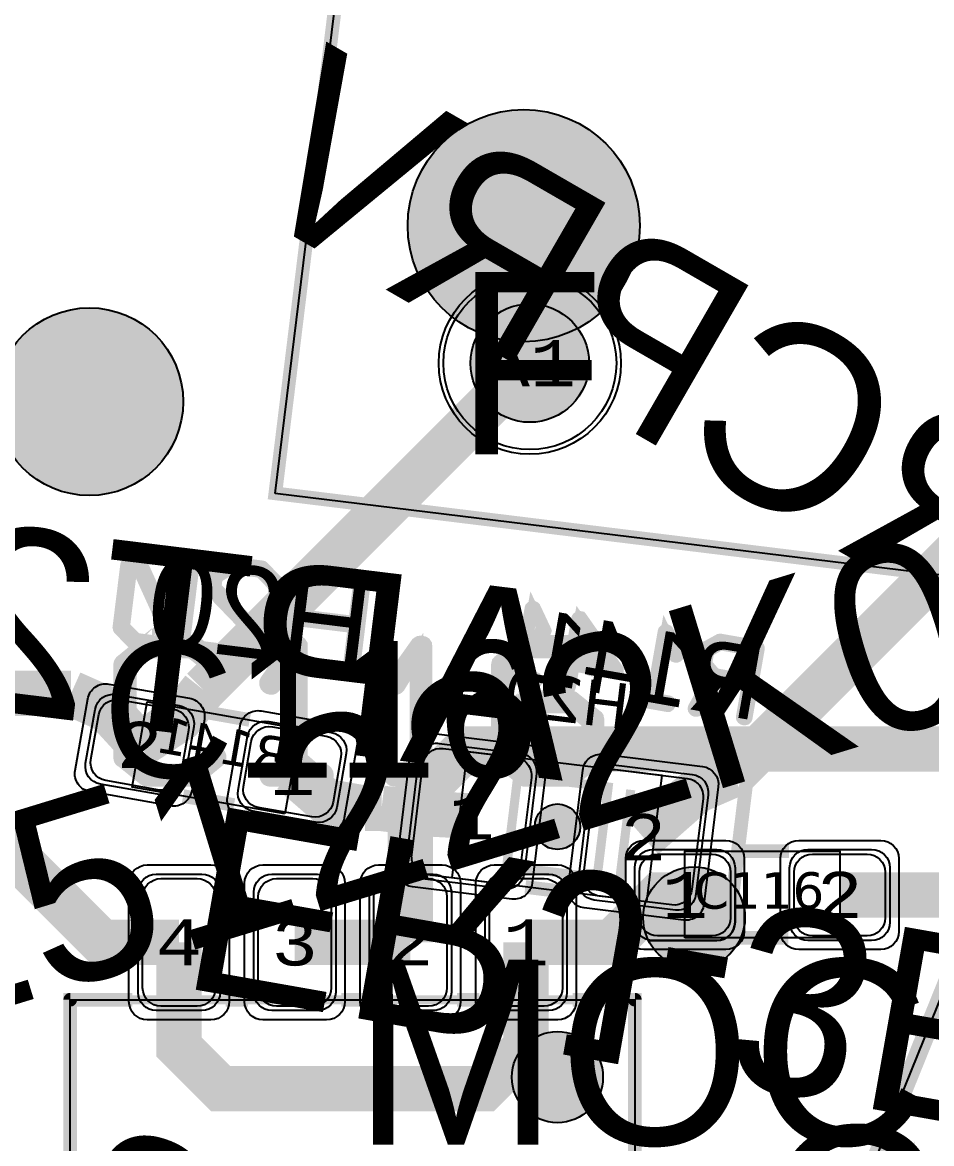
# Model space of a CAD drawing. Extents: x -98 to 119, y -207 to 98.
# Drawn here: x -1.88 to 8.11, y 54.27 to 66.58 of the extents above; entities that cross this region are included whole.
import ezdxf
from ezdxf.enums import TextEntityAlignment as Align

# ---------------------------------------------------------------- set-up
doc = ezdxf.new("R2010")
doc.units = 0
doc.header["$MEASUREMENT"] = 0
for name, color, linetype in [('ASSEMBLY_OUTLINES_BTM', 191, 'CONTINUOUS'), ('ASSEMBLY_OUTLINES_TOP', 102, 'CONTINUOUS'), ('ASSEMBLY_PART_NUMBERS_BTM', 191, 'CONTINUOUS'), ('ASSEMBLY_PART_NUMBERS_TOP', 102, 'CONTINUOUS'), ('ASSEMBLY_REF_DES_BTM', 191, 'CONTINUOUS'), ('ASSEMBLY_REF_DES_TOP', 102, 'CONTINUOUS'), ('BOARD_OUTLINE', 10, 'CONTINUOUS'), ('DRILL_DRAWING', 21, 'CONTINUOUS'), ('GENERATED_SILKSCREEN_BTM', 255, 'CONTINUOUS'), ('GENERATED_SILKSCREEN_TOP', 140, 'CONTINUOUS'), ('MANUFACTURING_OUTLINES', 10, 'CONTINUOUS'), ('PART_HOLES_LAYER_BOTTOM', 30, 'CONTINUOUS'), ('PART_HOLES_LAYER_TOP', 30, 'CONTINUOUS'), ('PART_PADS_LAYER_BOTTOM', 230, 'CONTINUOUS'), ('PART_PADS_LAYER_TOP', 150, 'CONTINUOUS'), ('PART_PADS_SMD_BTM', 230, 'CONTINUOUS'), ('PART_PADS_SMD_TOP', 150, 'CONTINUOUS'), ('PIN_NUMBERS_BTM', 8, 'CONTINUOUS'), ('PIN_NUMBERS_TOP', 8, 'CONTINUOUS'), ('PLACEMENT_OUTLINES_BTM', 222, 'CONTINUOUS'), ('PLACEMENT_OUTLINES_TOP', 130, 'CONTINUOUS'), ('PLANE_DATA_LAYER_BOTTOM', 230, 'CONTINUOUS'), ('PLANE_SHAPES_LAYER_BOTTOM', 230, 'CONTINUOUS'), ('PLANE_SHAPES_LAYER_TOP', 150, 'CONTINUOUS'), ('ROUTE_BORDER', 151, 'CONTINUOUS'), ('SILKSCREEN_OUTLINES_BTM', 211, 'CONTINUOUS'), ('SILKSCREEN_OUTLINES_TOP', 150, 'CONTINUOUS'), ('SILKSCREEN_REF_DES_BTM', 211, 'CONTINUOUS'), ('SILKSCREEN_REF_DES_TOP', 150, 'CONTINUOUS'), ('SOLDERMASK_PADS_BTM', 12, 'CONTINUOUS'), ('SOLDERMASK_PADS_TOP', 180, 'CONTINUOUS'), ('SOLDERPASTE_PADS_BTM', 12, 'CONTINUOUS'), ('SOLDERPASTE_PADS_TOP', 180, 'CONTINUOUS'), ('TRACES_LAYER_BOTTOM', 230, 'CONTINUOUS'), ('TRACES_LAYER_TOP', 150, 'CONTINUOUS')]:
    doc.layers.add(name, color=color, linetype=linetype)
doc.styles.add('COURIER_NEW', font='COUR.TTF')
doc.styles.add('VERDANA', font='verdana.TTF')
doc.styles.add('VERIBEST_GERBER_0', font='txt')

msp = doc.modelspace()

# ---------------------------------------------------------------- hatches: boundary and pattern name
at = {"layer": 'ASSEMBLY_OUTLINES_BTM'}
h = msp.add_hatch(color=256, dxfattribs=at)
edge = h.paths.add_edge_path()
edge.add_arc((3.630621, 64.349495), 1.274755, 0, 360)
h = msp.add_hatch(color=256, dxfattribs=at)
edge = h.paths.add_edge_path()
edge.add_arc((4.000001, 57.749998), 0.25, 0, 360)
at = {"layer": 'ASSEMBLY_OUTLINES_TOP'}
h = msp.add_hatch(color=256, dxfattribs=at)
edge = h.paths.add_edge_path()
edge.add_arc((4, 55), 0.5, 0, 360)
at = {"layer": 'GENERATED_SILKSCREEN_BTM'}
h = msp.add_hatch(color=256, dxfattribs=at)
edge = h.paths.add_edge_path()
edge.add_arc((-1.14051, 62.416542), 1.030776, 0, 360)
at = {"layer": 'GENERATED_SILKSCREEN_TOP'}
msp.add_hatch(color=256, dxfattribs=at).paths.add_polyline_path([(4.99641, 56.507314, 0.0679204), (5.05, 56.5), (5.75, 56.5, 0.414213562), (5.95, 56.7), (5.95, 57.081662, -1.097649792)], flags=0)
at = {"layer": 'PART_HOLES_LAYER_BOTTOM'}
h = msp.add_hatch(color=256, dxfattribs=at)
edge = h.paths.add_edge_path()
edge.add_arc((3.697172, 62.840134), 0.65, 0, 360)
at = {"layer": 'PART_HOLES_LAYER_TOP'}
h = msp.add_hatch(color=256, dxfattribs=at)
edge = h.paths.add_edge_path()
edge.add_arc((3.697172, 62.840134), 0.65, 0, 360)
at = {"layer": 'PLANE_DATA_LAYER_BOTTOM'}
h = msp.add_hatch(color=256, dxfattribs=at)
h.paths.add_polyline_path([(-96.5, 0, -1), (96.5, 0, -1)], flags=0)
h.paths.add_polyline_path([(92.251979, -7.43598, 0.726988162), (92.479659, -3.637852, -0.308609791), (92.431259, -3.566904, -0.009635255), (92.431316, -3.563968, 0.009635011), (92.5, -0.000006), (92.5, 0.000001, 0.053325255), (90.407665, 19.562826, -0.053326925), (90.405941, 19.578942), (90.405941, 19.578943, -0.238217909), (90.436919, 19.640273, 0.661755037), (89.584154, 23.221888, -0.295297583), (89.523137, 23.277841, 0.022401018), (87.08146, 31.194059, -0.086206302), (87.076996, 31.219756), (87.076996, 31.219757, -0.210183909), (87.101696, 31.275919, 0.679382507), (85.774921, 34.749845, -0.301864993), (85.705267, 34.797373, 0.047915829), (77.514669, 50.475005, -0.145307444), (77.502324, 50.516585, -0.123988701), (77.511414, 50.552678, 0.606608991), (75.516892, 53.486368, -0.274238992), (75.44586, 53.517962, 0.021523084), (70.565432, 59.806101, -0.177595235), (70.547363, 59.855368), (70.547363, 59.855369, -0.111833303), (70.5548, 59.888203, 0.661755452), (68.116894, 62.64715, -0.295297373), (68.036725, 62.667806, 0.05833458), (51.722715, 76.687749, -0.249337829), (51.689123, 76.750923), (51.689123, 76.750924, -0.060759886), (51.691357, 76.76924, 0.714966399), (48.509213, 78.818582, -0.314871124), (48.42205, 78.81342, 0.022806677), (41.042088, 82.896302, -0.285136953), (40.999698, 82.964591), (40.999698, 82.964596, -0.004247023), (40.999709, 82.965891, 0.647046608), (37.697353, 84.5176, -0.289754858), (37.616734, 84.505806, 0.052943541), (19.031563, 90.52099, -0.30833592), (18.972104, 90.582877, 0.696982245), (15.284156, 91.27756, -0.308339612), (15.206255, 91.241547, 0.022370691), (6.993138, 92.235275, -0.315204372), (6.925536, 92.290658, 0.715888063), (3.14462, 92.496703, -0.315205261), (3.0714, 92.448994, 0.063468058), (-20.215283, 90.264015, -0.320142253), (-20.296827, 90.298428, 0.72963938), (-23.995319, 89.386755, -0.320144031), (-24.051528, 89.318386, 0.018663537), (-30.645576, 87.275991, -0.309865735), (-30.72878, 87.298418, 0.701170836), (-34.249879, 85.978007, -0.002752694), (-34.249874, 85.977168, -0.30685575), (-34.29782, 85.9064, 0.04916641), (-50.410548, 77.556603, -0.32354836), (-50.499711, 77.561018, 0.739212756), (-53.660594, 75.408706, -0.075169868), (-53.657188, 75.386179), (-53.657188, 75.386178, -0.242479425), (-53.68916, 75.324127, 0.019967737), (-59.527063, 70.80098, -0.298487087), (-59.610009, 70.791065, 0.556724412), (-62.5, 69), (-62.5, 68.999999, 0.082708518), (-62.392031, 68.351756, -0.298487573), (-62.412702, 68.270818, 0.067186589), (-78.279974, 49.27977, -0.277817809), (-78.350169, 49.24438, 0.436350868), (-80.5, 47.25), (-80.5, 47.249999, 0.141466326), (-80.192238, 46.184011, -0.141465884), (-80.180512, 46.143397), (-80.180512, 46.143396, -0.131190735), (-80.190652, 46.105416, 0.019294819), (-83.506407, 39.786053, -0.312206796), (-83.581614, 39.742899, 0.439123468), (-85.75, 37.75, 0.204829615), (-85.131688, 36.303992, -0.204830708), (-85.10813, 36.248899), (-85.10813, 36.248898, -0.100919006), (-85.114214, 36.219062, 0.048097759), (-90.466303, 19.289839, -0.314870423), (-90.530154, 19.230281, 0.714965653), (-91.24073, 15.512631, -0.269378312), (-91.202277, 15.446437), (-91.202277, 15.446436, -0.041929831), (-91.203345, 15.433723, 0.018841331), (-92.106444, 8.523669, -0.32827121), (-92.166453, 8.456161, 0.354028014), (-93.75, 6.5), (-93.75, 6.499999, 0.314708299), (-92.438077, 4.622088, -0.31470689), (-92.388093, 4.55054), (-92.388093, 4.550537, -0.012285748), (-92.388185, 4.546794, 0.012294179), (-92.5, 0.00001), (-92.5, -0.000004, 0.052933393), (-90.438132, -19.421494, -0.329408644), (-90.475468, -19.504015, 0.27173254), (-91.5, -21.25, 0.401597711), (-89.586502, -23.248128, -0.329404507), (-89.516056, -23.305059, 0.021307354), (-87.207653, -30.839509, -0.322177334), (-87.232533, -30.924924, 0.230665932), (-88, -32.499999), (-88, -32.5, 0.431495031), (-85.882787, -34.496562, -0.3221788), (-85.807634, -34.544174, 0.048016175), (-77.643233, -50.277018, -0.303878783), (-77.644537, -50.3618, 0.152518996), (-78, -51.499999), (-78, -51.5, 0.481982915), (-75.552374, -53.449264, -0.303883418), (-75.473145, -53.479475, 0.021991255), (-70.483925, -59.90214, -0.318621499), (-70.47622, -59.989968, 0.725399056), (-67.952631, -62.834176, -0.318624212), (-67.866344, -62.852281, 0.062392529), (-50.265124, -77.650932, -0.254356234), (-50.230332, -77.714899), (-50.230332, -77.7149, -0.034453173), (-50.231054, -77.725364, 0.034451935), (-50.25, -78), (-50.25, -78.000001, 0.603308224), (-47.119729, -79.649997, -0.291362646), (-47.037917, -79.64725, 0.02294124), (-39.54278, -83.621879, -0.290012797), (-39.499155, -83.690765), (-39.499155, -83.690766, -0.007130353), (-39.499186, -83.692939, 0.007132964), (-39.5, -83.749994), (-39.5, -83.75, 0.658082965), (-36.126004, -85.203319, -0.297762979), (-36.043963, -85.188513, 0.049016344), (-18.771876, -90.575199, -0.301861306), (-18.712566, -90.635139, 0.679381768), (-15.056336, -91.31372, -0.301864385), (-14.979467, -91.279054, 0.021749122), (-6.993138, -92.235275, -0.315204372), (-6.925536, -92.290658, 0.715888063), (-3.14462, -92.496703, -0.315205261), (-3.0714, -92.448994, 0.06250827), (19.869968, -90.340657, -0.345566403), (19.954737, -90.381493, 0.794356815), (23.75, -89.500001), (23.75, -89.499973, 0.005086864), (23.749586, -89.459281, -0.345588489), (23.806159, -89.384097, 0.021469451), (31.383958, -87.013201, -0.314446926), (31.468175, -87.035889, 0.700130836), (35, -85.75), (35, -85.749988, 0.009099261), (34.998675, -85.677212, -0.009057228), (34.998625, -85.674452), (34.998625, -85.674439, -0.304472205), (35.045955, -85.60392, 0.047985464), (50.721249, -77.353765, -0.31444166), (50.808431, -77.356288, 0.616218308), (54, -75.75), (54, -75.749999, 0.067758174), (53.927211, -75.215343, -0.067753523), (53.924438, -75.194974), (53.924438, -75.194973, -0.241537288), (53.95619, -75.13308, 0.022365821), (60.452055, -70.01285, -0.313111549), (60.538488, -70.003709, 0.710095351), (63.344013, -67.475653, -0.099717589), (63.33807, -67.446151), (63.33807, -67.44615, -0.206928064), (63.362073, -67.390635, 0.058205552), (77.187807, -50.973449, -0.317486674), (77.269693, -50.94147, 0.722224143), (79.294241, -47.729048, -0.173873661), (79.276877, -47.680625, -0.136094565), (79.287761, -47.641379, 0.020523482), (82.926938, -40.980152, -0.353003204), (83.013777, -40.939997, 0.48811211), (85.5, -39), (85.5, -38.999999, 0.240073604), (84.675602, -37.381988, -0.240072951), (84.644192, -37.320342), (84.644192, -37.320341, -0.104105615), (84.650658, -37.289623, 0.050546739), (90.411157, -19.546683, -0.32146983), (90.476988, -19.487077, 0.38127918), (92.25, -17.5, 0.275143701), (91.203224, -15.741772, -0.275142487), (91.163342, -15.674784), (91.163342, -15.674783, -0.042554947), (91.164442, -15.661882, 0.022235783), (92.195155, -7.50356, -0.319196338)], flags=0)
at = {"layer": 'PLANE_SHAPES_LAYER_BOTTOM'}
h = msp.add_hatch(color=256, dxfattribs=at)
h.paths.add_polyline_path([(-96.5, 0, -1), (96.5, 0, -1)], flags=0)
h.paths.add_polyline_path([(-92.5, 0, -1), (92.5, 0, -1)], flags=0)
at = {"layer": 'PLANE_SHAPES_LAYER_TOP'}
h = msp.add_hatch(color=256, dxfattribs=at)
h.paths.add_polyline_path([(-96.31345, 0, -1), (96.81345, 0, -1)], flags=0)
h.paths.add_polyline_path([(-92.25, 0, -1), (92.75, 0, -1)], flags=0)
at = {"layer": 'SILKSCREEN_OUTLINES_BTM'}
h = msp.add_hatch(color=256, dxfattribs=at)
edge = h.paths.add_edge_path()
edge.add_arc((-1.14051, 62.416542), 1.030776, 0, 360)
at = {"layer": 'SILKSCREEN_OUTLINES_TOP'}
h = msp.add_hatch(color=256, dxfattribs=at)
edge = h.paths.add_edge_path()
edge.add_arc((5.5, 56.75), 0.559017, 0, 360)

# ---------------------------------------------------------------- linework, layer by layer
at = {"layer": 'ASSEMBLY_OUTLINES_BTM'}
for points, const_width in [([(0.902062, 61.410113), (4.436273, 90.193952), (17.04161, 88.646211), (13.507399, 59.862372)], 0.1), ([(18.747433, 44.047094), (5.581422, 49.366508), (9.252567, 58.45291), (22.418578, 53.133496)], 0.2), ([(3.564663, 58.307206), (4.557209, 58.185336), (4.435339, 57.19279), (3.442793, 57.31466)], 0.1)]:
    msp.add_lwpolyline(points, close=True, dxfattribs=dict(at, const_width=const_width))
for points in [[(1.00547, 57.889541), (-0.668703, 58.184743), (-0.503737, 59.120311), (1.170436, 58.825109)], [(3.01336, 58.576399), (5.147334, 58.31438), (4.976717, 56.924815), (2.842743, 57.186835)]]:
    msp.add_lwpolyline(points, close=True, dxfattribs=at)
at = {"layer": 'ASSEMBLY_OUTLINES_BTM', "const_width": 0.1}
msp.add_lwpolyline([(4.683476, 57.162323), (4.805345, 58.154869)], dxfattribs=at)
at = {"layer": 'ASSEMBLY_OUTLINES_BTM'}
for centre, radius in [((3.630621, 64.349495), 1.274755), ((4.000001, 57.749998), 0.25)]:
    msp.add_circle(centre, radius, dxfattribs=at)
at = {"layer": 'ASSEMBLY_OUTLINES_TOP'}
msp.add_lwpolyline([(5.4, 56.53), (5.4, 57.48), (7.1, 57.48), (7.1, 56.53)], close=True, dxfattribs=at)
at = {"layer": 'ASSEMBLY_OUTLINES_TOP', "const_width": 0.1}
msp.add_lwpolyline([(-1.35, 51.65), (-1.35, 55.85), (4.85, 55.85), (4.85, 51.65)], close=True, dxfattribs=at)
at = {"layer": 'ASSEMBLY_OUTLINES_TOP'}
msp.add_circle((4, 55), 0.5, dxfattribs=at)
at = {"layer": 'BOARD_OUTLINE', "const_width": 0.1}
msp.add_lwpolyline([(-97.5, 0, -1), (97.5, 0, -1)], format="xyb", close=True, dxfattribs=at)
at = {"layer": 'GENERATED_SILKSCREEN_BTM', "const_width": 0.15}
for points in [[(0.902062, 61.410113), (4.436273, 90.193952), (17.04161, 88.646211), (13.507399, 59.862372)], [(18.747433, 44.047094), (5.581422, 49.366508), (9.252567, 58.45291), (22.418578, 53.133496)]]:
    msp.add_lwpolyline(points, close=True, dxfattribs=at)
for points in [[(-0.023092, 60.551279), (-0.174092, 60.708279), (-0.177092, 60.710279), (-0.180092, 60.711279), (-0.181092, 60.712279), (-0.185092, 60.713279), (-0.520092, 60.754279), (-0.524092, 60.754279), (-0.525092, 60.754279), (-0.526092, 60.753279), (-0.529092, 60.753279), (-0.533092, 60.752279), (-0.717092, 60.636279), (-0.721092, 60.632279), (-0.722092, 60.628279), (-0.725092, 60.625279), (-0.726092, 60.622279), (-0.810092, 59.940279), (-0.809092, 59.937279), (-0.808092, 59.930279), (-0.807092, 59.928279), (-0.805092, 59.924279), (-0.654092, 59.767279), (-0.651092, 59.765279), (-0.648092, 59.764279), (-0.647092, 59.763279), (-0.645092, 59.762279), (-0.642092, 59.761279), (-0.307092, 59.720279), (-0.302092, 59.721279), (-0.298092, 59.721279), (-0.295092, 59.723279), (-0.111092, 59.839279), (-0.108092, 59.840279), (-0.107092, 59.841279), (-0.104092, 59.844279), (-0.101092, 59.850279), (-0.100092, 59.853279), (-0.016092, 60.534279), (-0.016092, 60.538279), (-0.018092, 60.542279), (-0.019092, 60.546279), (-0.023092, 60.551279)], [(-0.240092, 59.804279), (-0.309092, 59.762279), (-0.629092, 59.802279), (-0.769092, 59.945279), (-0.687092, 60.607279), (-0.623092, 60.646279), (-0.240092, 59.804279)], [(-0.058092, 60.529279), (-0.140092, 59.868279), (-0.204092, 59.826279), (-0.589092, 60.668279), (-0.517092, 60.713279), (-0.196092, 60.673279), (-0.058092, 60.529279)], [(0.403908, 60.637279), (0.219908, 60.521279), (0.215908, 60.517279), (0.214908, 60.513279), (0.211908, 60.510279), (0.210908, 60.507279), (0.193908, 60.370279), (0.193908, 60.367279), (0.195908, 60.360279), (0.195908, 60.355279), (0.198908, 60.352279), (0.794908, 59.735279), (0.781908, 59.628279), (0.132908, 59.708279), (0.124908, 59.707279), (0.119908, 59.703279), (0.115908, 59.697279), (0.112908, 59.689279), (0.113908, 59.682279), (0.115908, 59.675279), (0.120908, 59.669279), (0.127908, 59.667279), (0.797908, 59.585279), (0.805908, 59.586279), (0.811908, 59.590279), (0.817908, 59.595279), (0.819908, 59.602279), (0.836908, 59.738279), (0.836908, 59.742279), (0.834908, 59.749279), (0.833908, 59.752279), (0.831908, 59.754279), (0.829908, 59.756279), (0.234908, 60.375279), (0.249908, 60.492279), (0.419908, 60.598279), (0.740908, 60.558279), (0.886908, 60.406279), (0.892908, 60.403279), (0.899908, 60.403279), (0.906908, 60.406279), (0.911908, 60.411279), (0.915908, 60.417279), (0.918908, 60.424279), (0.918908, 60.427279), (0.917908, 60.430279), (0.916908, 60.433279), (0.913908, 60.436279), (0.762908, 60.593279), (0.759908, 60.595279), (0.756908, 60.596279), (0.755908, 60.597279), (0.751908, 60.598279), (0.416908, 60.639279), (0.412908, 60.639279), (0.411908, 60.639279), (0.410908, 60.638279), (0.407908, 60.638279), (0.403908, 60.637279)], [(1.757908, 59.487279), (1.755908, 59.479279), (1.749908, 59.475279), (1.742908, 59.472279), (1.735908, 59.472279), (1.727908, 59.474279), (1.721908, 59.478279), (1.717908, 59.484279), (1.716908, 59.492279), (1.772908, 59.949279), (1.143908, 60.026279), (1.087908, 59.569279), (1.085908, 59.562279), (1.079908, 59.557279), (1.072908, 59.555279), (1.065908, 59.554279), (1.059908, 59.556279), (1.052908, 59.560279), (1.048908, 59.566279), (1.048908, 59.574279), (1.165908, 60.527279), (1.167908, 60.535279), (1.173908, 60.539279), (1.180908, 60.542279), (1.187908, 60.542279), (1.193908, 60.540279), (1.200908, 60.536279), (1.204908, 60.530279), (1.204908, 60.523279), (1.148908, 60.066279), (1.777908, 59.988279), (1.833908, 60.445279), (1.836908, 60.453279), (1.841908, 60.457279), (1.848908, 60.460279), (1.856908, 60.460279), (1.863908, 60.458279), (1.869908, 60.454279), (1.873908, 60.448279), (1.874908, 60.440279), (1.757908, 59.487279)], [(3.752826, 59.374992), (3.758426, 59.372592), (3.761626, 59.367792), (3.762426, 59.362192), (3.762426, 59.355792), (3.760826, 59.350192), (3.757626, 59.345392), (3.752826, 59.342192), (3.747226, 59.342192), (3.440026, 59.396592), (3.433626, 59.398992), (3.430426, 59.402992), (3.428826, 59.408592), (3.428826, 59.414992), (3.431226, 59.420592), (3.434426, 59.426192), (3.439226, 59.428592), (3.445626, 59.429392), (3.584026, 59.404592), (3.714426, 60.144592), (3.716026, 60.149392), (3.719226, 60.152592), (3.723226, 60.154192), (3.728826, 60.154192), (3.733626, 60.154992), (3.736826, 60.153392), (3.740026, 60.151792), (3.743226, 60.148592), (3.857626, 59.905392), (3.860026, 59.898992), (3.858426, 59.894192), (3.855226, 59.889392), (3.851226, 59.886192), (3.845626, 59.883792), (3.839226, 59.883792), (3.834426, 59.885392), (3.830426, 59.890192), (3.736026, 60.089392), (3.614426, 59.398992), (3.752826, 59.374992)], [(4.128826, 59.291792), (4.126426, 59.286192), (4.122426, 59.282192), (4.116826, 59.280592), (4.111226, 59.280592), (4.105626, 59.282192), (4.100826, 59.286192), (4.097626, 59.290992), (4.097626, 59.297392), (4.139226, 59.535792), (4.102426, 59.542192), (4.096826, 59.544592), (4.093626, 59.549392), (4.092026, 59.554992), (4.092026, 59.560592), (4.093626, 59.566192), (4.097626, 59.571792), (4.102426, 59.574192), (4.108026, 59.574992), (4.145626, 59.568592), (4.227226, 60.030992), (4.228026, 60.034192), (4.230426, 60.037392), (4.234426, 60.039792), (4.239226, 60.041392), (4.248826, 60.042192), (4.252826, 60.041392), (4.256026, 60.037392), (4.649626, 59.474992), (4.652826, 59.469392), (4.652826, 59.464592), (4.651226, 59.459792), (4.648026, 59.454992), (4.644826, 59.451792), (4.641626, 59.449392), (4.638426, 59.448592), (4.633626, 59.448592), (4.171226, 59.530192), (4.128826, 59.291792)], [(4.600026, 59.487792), (4.251226, 59.984592), (4.176826, 59.562992), (4.600026, 59.487792)], [(5.213626, 59.117392), (5.219226, 59.114992), (5.222426, 59.110192), (5.223226, 59.104592), (5.223226, 59.098192), (5.221626, 59.092592), (5.218426, 59.087792), (5.213626, 59.084592), (5.208026, 59.084592), (4.900826, 59.138992), (4.894426, 59.141392), (4.891226, 59.145392), (4.889626, 59.150992), (4.889626, 59.157392), (4.892026, 59.162992), (4.895226, 59.168592), (4.900026, 59.170992), (4.906426, 59.171792), (5.044826, 59.146992), (5.175226, 59.886992), (5.176826, 59.891792), (5.180026, 59.894992), (5.184026, 59.896592), (5.189626, 59.896592), (5.194426, 59.897392), (5.197626, 59.895792), (5.200826, 59.894192), (5.204026, 59.890992), (5.318426, 59.647792), (5.320826, 59.641392), (5.319226, 59.636592), (5.316026, 59.631792), (5.312026, 59.628592), (5.306426, 59.626192), (5.300026, 59.626192), (5.295226, 59.627792), (5.291226, 59.632592), (5.196826, 59.831792), (5.075226, 59.141392), (5.213626, 59.117392)], [(5.593626, 59.520592), (5.591226, 59.522992), (5.591226, 59.526992), (5.589626, 59.530992), (5.589626, 59.534992), (5.618426, 59.696592), (5.620026, 59.700592), (5.621626, 59.702992), (5.622426, 59.705392), (5.624026, 59.706192), (5.624826, 59.706992), (5.626426, 59.708592), (5.779226, 59.792592), (5.784026, 59.793392), (5.786426, 59.794192), (5.790426, 59.794192), (6.187226, 59.724592), (6.193626, 59.721392), (6.197626, 59.716592), (6.200026, 59.714192), (6.200826, 59.711792), (6.201626, 59.705392), (6.068026, 58.949392), (6.065626, 58.943792), (6.061626, 58.939792), (6.056026, 58.938192), (6.050426, 58.938192), (6.044026, 58.940592), (6.039226, 58.943792), (6.036026, 58.948592), (6.035226, 58.954992), (6.099226, 59.317392), (5.728826, 59.382992), (5.535226, 59.038192), (5.531226, 59.033392), (5.524826, 59.031792), (5.519226, 59.031792), (5.513626, 59.034192), (5.509626, 59.037392), (5.506426, 59.042192), (5.505626, 59.047792), (5.507226, 59.054192), (5.701626, 59.398192), (5.593626, 59.520592)], [(6.165626, 59.694992), (5.788826, 59.761392), (5.648826, 59.683792), (5.623226, 59.537392), (5.728026, 59.415792), (6.104826, 59.349392), (6.165626, 59.694992)], [(5.893691, 56.76185), (6.076495, 58.250669)]]:
    msp.add_lwpolyline(points, dxfattribs=at)
for points in [[(0.621011, 58.921993, 0.000012921), (0.621, 58.921984), (0.045695, 59.023426, 0.000012629), (0.045688, 59.023438), (0.621011, 58.921993)], [(4.352816, 58.41194, 0.000011642), (4.352808, 58.41193), (3.81781, 58.47762, 0.000011391), (3.817804, 58.477631), (4.352816, 58.41194)], [(0.447916, 57.987848), (-0.11115, 58.086426, 0.000012231), (-0.11114, 58.086435), (0.447909, 57.987859, 0.000011853), (0.447916, 57.987848)], [(4.182198, 57.022365), (3.647186, 57.088056, 0.000011642), (3.647194, 57.088066), (4.182193, 57.022376, 0.000010985), (4.182198, 57.022365)]]:
    msp.add_lwpolyline(points, format="xyb", dxfattribs=at)
at = {"layer": 'GENERATED_SILKSCREEN_BTM'}
msp.add_circle((-1.14051, 62.416542), 1.030776, dxfattribs=at)
at = {"layer": 'GENERATED_SILKSCREEN_TOP', "const_width": 0.15}
for points in [[(-0.5335, 58.275), (-0.778, 58.473), (-0.787, 58.4775), (-0.793, 58.482), (-0.796, 58.4865), (-0.7975, 58.494), (-0.799, 58.497), (-0.8005, 58.5015), (-0.802, 58.509), (-0.802, 58.5165), (-0.802, 59.526), (-0.799, 59.541), (-0.7915, 59.553), (-0.7915, 59.5545), (-0.7885, 59.559), (-0.784, 59.5635), (-0.529, 59.7705), (-0.529, 59.754), (-0.529, 59.742), (-0.529, 59.7345), (-0.5305, 59.733), (-0.5245, 59.7525), (-0.517, 59.766), (-0.511, 59.775), (-0.5035, 59.778), (-0.007, 59.778), (0.0005, 59.778), (0.0065, 59.7765), (0.0125, 59.772), (0.0155, 59.772), (0.023, 59.7705), (0.272, 59.5665), (0.281, 59.559), (0.2855, 59.55), (0.29, 59.5395), (0.29, 59.529), (0.2885, 59.517), (0.284, 59.505), (0.275, 59.4945), (0.263, 59.4855), (0.2495, 59.4795), (0.2345, 59.478), (0.2195, 59.4825), (0.203, 59.493), (-0.025, 59.6745), (-0.484, 59.6745), (-0.697, 59.5005), (-0.697, 58.5405), (-0.484, 58.368), (-0.025, 58.368), (0.2105, 58.5585), (0.224, 58.5645), (0.236, 58.566), (0.2495, 58.563), (0.263, 58.557), (0.275, 58.548), (0.284, 58.536), (0.2885, 58.524), (0.29, 58.5105), (0.29, 58.5015), (0.2855, 58.491), (0.2795, 58.4835), (0.272, 58.476), (0.0245, 58.2735), (0.014, 58.2675), (0.011, 58.266), (0.0095, 58.266), (0.0065, 58.2645), (0.002, 58.2645), (-0.007, 58.2645), (-0.5035, 58.2645), (-0.5125, 58.2645), (-0.517, 58.266), (-0.5245, 58.269), (-0.5335, 58.275)], [(4.1705, 59.7705), (4.421, 59.565), (4.4285, 59.5575), (4.4345, 59.55), (4.4375, 59.5395), (4.439, 59.529), (4.4375, 59.517), (4.4315, 59.505), (4.424, 59.4945), (4.412, 59.4855), (4.397, 59.4795), (4.385, 59.4765), (4.3715, 59.478), (4.358, 59.484), (4.1225, 59.6745), (3.665, 59.6745), (3.452, 59.5005), (3.452, 59.004), (3.6185, 59.163), (3.6185, 59.148), (3.6185, 59.136), (3.6185, 59.13), (3.6185, 59.1285), (3.6245, 59.1465), (3.632, 59.1615), (3.638, 59.169), (3.6455, 59.172), (4.1405, 59.172), (4.1525, 59.1705), (4.16, 59.166), (4.163, 59.166), (4.1705, 59.163), (4.4255, 58.9575), (4.427, 58.956), (4.4315, 58.953), (4.4345, 58.9485), (4.436, 58.938), (4.439, 58.926), (4.4405, 58.92), (4.4405, 58.5165), (4.4405, 58.509), (4.439, 58.503), (4.4375, 58.4985), (4.436, 58.4955), (4.4345, 58.488), (4.4315, 58.482), (4.427, 58.4775), (4.4195, 58.4745), (4.172, 58.2735), (4.1615, 58.2675), (4.1585, 58.266), (4.157, 58.266), (4.154, 58.2645), (4.1495, 58.2645), (4.1405, 58.2645), (3.6455, 58.2645), (3.635, 58.2645), (3.6305, 58.266), (3.623, 58.269), (3.614, 58.275), (3.368, 58.476), (3.3605, 58.4805), (3.3575, 58.485), (3.353, 58.491), (3.3515, 58.5), (3.3485, 58.506), (3.347, 58.5165), (3.347, 59.526), (3.35, 59.541), (3.3575, 59.553), (3.3575, 59.5545), (3.3605, 59.5575), (3.365, 59.565), (3.6185, 59.7705), (3.6185, 59.754), (3.6185, 59.742), (3.6185, 59.7345), (3.617, 59.733), (3.623, 59.7525), (3.6305, 59.766), (3.638, 59.775), (3.6455, 59.778), (4.1405, 59.778), (4.148, 59.778), (4.154, 59.7765), (4.1585, 59.775), (4.16, 59.772), (4.163, 59.772), (4.1705, 59.7705)], [(0.8465, 58.3665), (0.836, 58.3665), (0.8255, 58.3635), (0.818, 58.3575), (0.812, 58.35), (0.8045, 58.332), (0.803, 58.314), (0.8045, 58.2975), (0.812, 58.281), (0.818, 58.2735), (0.8255, 58.269), (0.8345, 58.266), (0.8465, 58.2645), (1.421, 58.2645), (1.4315, 58.266), (1.442, 58.269), (1.451, 58.2735), (1.457, 58.281), (1.466, 58.2975), (1.4675, 58.314), (1.466, 58.332), (1.457, 58.35), (1.451, 58.3575), (1.442, 58.3635), (1.4315, 58.3665), (1.421, 58.3665), (1.184, 58.3665), (1.184, 59.727), (1.1825, 59.7465), (1.1735, 59.76), (1.16, 59.7675), (1.142, 59.7705), (1.1285, 59.772), (1.1165, 59.7705), (1.106, 59.7645), (1.0955, 59.757), (0.809, 59.3535), (0.8045, 59.343), (0.8, 59.334), (0.8, 59.325), (0.8015, 59.316), (0.8075, 59.2995), (0.818, 59.2875), (0.833, 59.2785), (0.854, 59.274), (0.8645, 59.274), (0.8735, 59.277), (0.881, 59.283), (0.887, 59.289), (1.085, 59.613), (1.085, 58.3665), (0.8465, 58.3665)], [(2.213, 58.3665), (2.2025, 58.3665), (2.192, 58.3635), (2.1845, 58.3575), (2.1785, 58.35), (2.171, 58.332), (2.1695, 58.314), (2.171, 58.2975), (2.1785, 58.281), (2.1845, 58.2735), (2.192, 58.269), (2.201, 58.266), (2.213, 58.2645), (2.7875, 58.2645), (2.798, 58.266), (2.8085, 58.269), (2.8175, 58.2735), (2.8235, 58.281), (2.8325, 58.2975), (2.834, 58.314), (2.8325, 58.332), (2.8235, 58.35), (2.8175, 58.3575), (2.8085, 58.3635), (2.798, 58.3665), (2.7875, 58.3665), (2.5505, 58.3665), (2.5505, 59.727), (2.549, 59.7465), (2.54, 59.76), (2.5265, 59.7675), (2.5085, 59.7705), (2.495, 59.772), (2.483, 59.7705), (2.4725, 59.7645), (2.462, 59.757), (2.1755, 59.3535), (2.171, 59.343), (2.1665, 59.334), (2.1665, 59.325), (2.168, 59.316), (2.174, 59.2995), (2.1845, 59.2875), (2.1995, 59.2785), (2.2205, 59.274), (2.231, 59.274), (2.24, 59.277), (2.2475, 59.283), (2.2535, 59.289), (2.4515, 59.613), (2.4515, 58.3665), (2.213, 58.3665)], [(3.452, 58.896), (3.452, 58.5405), (3.665, 58.368), (4.124, 58.368), (4.3385, 58.542), (4.3385, 58.896), (4.1225, 59.0715), (3.665, 59.0715), (3.452, 58.896)], [(7.6085, 53.724), (7.8485, 54.06), (7.8485, 52.746)]]:
    msp.add_lwpolyline(points, dxfattribs=at)
for points in [[(6.542098, 57.480005, 0.000012231), (6.542089, 57.479995), (5.957911, 57.479995, 0.000012231), (5.957902, 57.480005), (6.542098, 57.480005)], [(6.533844, 56.529995), (5.966156, 56.529995, 0.000011642), (5.966164, 56.530005), (6.533836, 56.530005, 0.000011642), (6.533844, 56.529995)], [(-0.668105, 55.849995), (-1.349995, 55.849995), (-1.349995, 51.650005), (-0.668105, 51.650005, 0.000009491), (-0.668108, 51.649995), (-1.35, 51.649995, -0.414213562), (-1.350005, 51.65), (-1.350005, 55.85, -0.414213562), (-1.35, 55.850005), (-0.668108, 55.850005, 0.000009491), (-0.668105, 55.849995)], [(0.601895, 55.849995), (0.358105, 55.849995, 0.000009491), (0.358108, 55.850005), (0.601892, 55.850005, 0.000009491), (0.601895, 55.849995)], [(1.871895, 55.849995), (1.628105, 55.849995, 0.000009491), (1.628108, 55.850005), (1.871892, 55.850005, 0.000009491), (1.871895, 55.849995)], [(3.141895, 55.849995), (2.898105, 55.849995, 0.000009491), (2.898108, 55.850005), (3.141892, 55.850005, 0.000009491), (3.141895, 55.849995)], [(4.850005, 51.65, -0.414213562), (4.85, 51.649995), (4.168108, 51.649995, 0.000009491), (4.168105, 51.650005), (4.849995, 51.650005), (4.849995, 55.849995), (4.168105, 55.849995, 0.000009491), (4.168108, 55.850005), (4.85, 55.850005, -0.414213562), (4.850005, 55.85), (4.850005, 51.65)]]:
    msp.add_lwpolyline(points, format="xyb", dxfattribs=at)
at = {"layer": 'GENERATED_SILKSCREEN_TOP'}
msp.add_lwpolyline([(4.99641, 56.507314, 0.0679204), (5.05, 56.5), (5.75, 56.5, 0.414213562), (5.95, 56.7), (5.95, 57.081662, -1.097649792)], format="xyb", close=True, dxfattribs=at)
at = {"layer": 'MANUFACTURING_OUTLINES'}
msp.add_circle((0, 0), 97.575405, dxfattribs=at)
at = {"layer": 'PART_HOLES_LAYER_BOTTOM'}
msp.add_circle((3.697172, 62.840134), 0.65, dxfattribs=at)
at = {"layer": 'PART_HOLES_LAYER_TOP'}
msp.add_circle((3.697172, 62.840134), 0.65, dxfattribs=at)
at = {"layer": 'PART_PADS_LAYER_BOTTOM'}
msp.add_circle((3.697172, 62.840134), 0.95, dxfattribs=at)
at = {"layer": 'PART_PADS_LAYER_TOP'}
msp.add_circle((3.697172, 62.840134), 0.95, dxfattribs=at)
at = {"layer": 'PART_PADS_SMD_BTM'}
for points in [[(-0.097539, 58.256654, -0.41421212), (-0.32923, 58.094422), (-1.018596, 58.215976, -0.41421212), (-1.180828, 58.447667), (-1.076639, 59.038552, -0.41421212), (-0.844948, 59.200784), (-0.155582, 59.07923, -0.41421212), (0.00665, 58.847539)], [(1.576635, 57.961452, -0.41421212), (1.344944, 57.79922), (0.655578, 57.920774, -0.41421212), (0.493346, 58.152465), (0.597535, 58.74335, -0.41421212), (0.829226, 58.905582), (1.518592, 58.784028, -0.41421212), (1.680824, 58.552337)], [(3.59513, 58.555342, -0.414213562), (3.769265, 58.332459), (3.635209, 57.240659, -0.414215016), (3.412326, 57.066523), (2.519034, 57.176206, -0.414213562), (2.344899, 57.399089), (2.478955, 58.490889, -0.414215016), (2.701838, 58.665025)], [(5.480968, 58.32379, -0.414213562), (5.655103, 58.100907), (5.521047, 57.009107, -0.414215016), (5.298164, 56.834971), (4.404872, 56.944654, -0.414213562), (4.230737, 57.167537), (4.364793, 58.259337, -0.414215016), (4.587676, 58.433473)]]:
    msp.add_lwpolyline(points, format="xyb", close=True, dxfattribs=at)
at = {"layer": 'PART_PADS_SMD_TOP'}
for points in [[(4.85, 57.3, -0.414213562), (5.05, 57.5), (5.75, 57.5, -0.414213562), (5.95, 57.3), (5.95, 56.7, -0.414213562), (5.75, 56.5), (5.05, 56.5, -0.414213562), (4.85, 56.7)], [(6.55, 57.3, -0.414213562), (6.75, 57.5), (7.45, 57.5, -0.414213562), (7.65, 57.3), (7.65, 56.7, -0.414213562), (7.45, 56.5), (6.75, 56.5, -0.414213562), (6.55, 56.7)], [(0.095, 57.23, -0.414213562), (0.295, 57.03), (0.295, 55.93, -0.414213562), (0.095, 55.73), (-0.405, 55.73, -0.414213562), (-0.605, 55.93), (-0.605, 57.03, -0.414213562), (-0.405, 57.23)], [(1.365, 57.23, -0.414213562), (1.565, 57.03), (1.565, 55.93, -0.414213562), (1.365, 55.73), (0.865, 55.73, -0.414213562), (0.665, 55.93), (0.665, 57.03, -0.414213562), (0.865, 57.23)], [(2.635, 57.23, -0.414213562), (2.835, 57.03), (2.835, 55.93, -0.414213562), (2.635, 55.73), (2.135, 55.73, -0.414213562), (1.935, 55.93), (1.935, 57.03, -0.414213562), (2.135, 57.23)], [(3.905, 57.23, -0.414213562), (4.105, 57.03), (4.105, 55.93, -0.414213562), (3.905, 55.73), (3.405, 55.73, -0.414213562), (3.205, 55.93), (3.205, 57.03, -0.414213562), (3.405, 57.23)]]:
    msp.add_lwpolyline(points, format="xyb", close=True, dxfattribs=at)
at = {"layer": 'PLACEMENT_OUTLINES_BTM'}
for points in [[(0.902062, 61.410113), (4.436273, 90.193952), (17.04161, 88.646211), (13.507399, 59.862372)], [(1.00547, 57.889541), (-0.668703, 58.184743), (-0.503737, 59.120311), (1.170436, 58.825109)], [(3.01336, 58.576399), (5.147334, 58.31438), (4.976717, 56.924815), (2.842743, 57.186835)], [(18.747433, 44.047094), (5.581422, 49.366508), (9.252567, 58.45291), (22.418578, 53.133496)]]:
    msp.add_lwpolyline(points, close=True, dxfattribs=at)
at = {"layer": 'PLACEMENT_OUTLINES_TOP'}
for points in [[(5.4, 56.53), (5.4, 57.48), (7.1, 57.48), (7.1, 56.53)], [(-1.35, 51.65), (-1.35, 55.85), (4.85, 55.85), (4.85, 51.65)]]:
    msp.add_lwpolyline(points, close=True, dxfattribs=at)
at = {"layer": 'ROUTE_BORDER'}
msp.add_circle((0, 0), 96.5, dxfattribs=at)
at = {"layer": 'SILKSCREEN_OUTLINES_BTM'}
for points in [[(0.902062, 61.410113), (4.436273, 90.193952), (17.04161, 88.646211), (13.507399, 59.862372)], [(1.00547, 57.889541), (-0.668703, 58.184743), (-0.503737, 59.120311), (1.170436, 58.825109)], [(3.01336, 58.576399), (5.147334, 58.31438), (4.976717, 56.924815), (2.842743, 57.186835)], [(18.747433, 44.047094), (5.581422, 49.366508), (9.252567, 58.45291), (22.418578, 53.133496)]]:
    msp.add_lwpolyline(points, close=True, dxfattribs=at)
at = {"layer": 'SILKSCREEN_OUTLINES_BTM', "const_width": 0.15}
msp.add_lwpolyline([(5.893691, 56.76185), (6.076495, 58.250669)], dxfattribs=at)
at = {"layer": 'SILKSCREEN_OUTLINES_BTM'}
msp.add_circle((-1.14051, 62.416542), 1.030776, dxfattribs=at)
at = {"layer": 'SILKSCREEN_OUTLINES_TOP'}
for points in [[(5.4, 56.53), (5.4, 57.48), (7.1, 57.48), (7.1, 56.53)], [(-1.35, 51.65), (-1.35, 55.85), (4.85, 55.85), (4.85, 51.65)]]:
    msp.add_lwpolyline(points, close=True, dxfattribs=at)
msp.add_circle((5.5, 56.75), 0.559017, dxfattribs=at)
at = {"layer": 'SOLDERMASK_PADS_BTM'}
for points in [[(-0.016423, 58.140809, -0.414213817), (-0.248114, 57.978577), (-1.134441, 58.13486, -0.414213817), (-1.296673, 58.366551), (-1.157755, 59.154397, -0.414213817), (-0.926064, 59.316629), (-0.039737, 59.160346, -0.414213817), (0.122495, 58.928655)], [(1.657751, 57.845607, -0.414213817), (1.42606, 57.683375), (0.539733, 57.839658, -0.414213817), (0.377501, 58.071349), (0.516419, 58.859195, -0.414213817), (0.74811, 59.021427), (1.634437, 58.865144, -0.414213817), (1.796669, 58.633453)], [(3.706571, 58.64241, -0.414213384), (3.880707, 58.419527), (3.722277, 57.129217, -0.414213741), (3.499393, 56.955082), (2.407593, 57.089138, -0.414213384), (2.233457, 57.312021), (2.391887, 58.602331, -0.414213741), (2.614771, 58.776466)], [(5.592409, 58.410858, -0.414213384), (5.766545, 58.187975), (5.608115, 56.897665, -0.414213741), (5.385231, 56.72353), (4.293431, 56.857586, -0.414213384), (4.119295, 57.080469), (4.277725, 58.370779, -0.414213741), (4.500609, 58.544914)]]:
    msp.add_lwpolyline(points, format="xyb", close=True, dxfattribs=at)
msp.add_circle((3.697172, 62.840134), 1, dxfattribs=at)
at = {"layer": 'SOLDERMASK_PADS_TOP'}
for points in [[(4.75, 57.4, -0.414213562), (4.95, 57.6), (5.85, 57.6, -0.414213562), (6.05, 57.4), (6.05, 56.6, -0.414213562), (5.85, 56.4), (4.95, 56.4, -0.414213562), (4.75, 56.6)], [(6.45, 57.4, -0.414213562), (6.65, 57.6), (7.55, 57.6, -0.414213562), (7.75, 57.4), (7.75, 56.6, -0.414213562), (7.55, 56.4), (6.65, 56.4, -0.414213562), (6.45, 56.6)], [(0.195, 57.33, -0.414213562), (0.395, 57.13), (0.395, 55.83, -0.414213562), (0.195, 55.63), (-0.505, 55.63, -0.414213562), (-0.705, 55.83), (-0.705, 57.13, -0.414213562), (-0.505, 57.33)], [(1.465, 57.33, -0.414213562), (1.665, 57.13), (1.665, 55.83, -0.414213562), (1.465, 55.63), (0.765, 55.63, -0.414213562), (0.565, 55.83), (0.565, 57.13, -0.414213562), (0.765, 57.33)], [(2.735, 57.33, -0.414213562), (2.935, 57.13), (2.935, 55.83, -0.414213562), (2.735, 55.63), (2.035, 55.63, -0.414213562), (1.835, 55.83), (1.835, 57.13, -0.414213562), (2.035, 57.33)], [(4.005, 57.33, -0.414213562), (4.205, 57.13), (4.205, 55.83, -0.414213562), (4.005, 55.63), (3.305, 55.63, -0.414213562), (3.105, 55.83), (3.105, 57.13, -0.414213562), (3.305, 57.33)]]:
    msp.add_lwpolyline(points, format="xyb", close=True, dxfattribs=at)
msp.add_circle((3.697172, 62.840134), 1, dxfattribs=at)
at = {"layer": 'SOLDERPASTE_PADS_BTM'}
for points in [[(-0.138097, 58.314577, -0.41421212), (-0.369788, 58.152345), (-0.960673, 58.256534, -0.41421212), (-1.122905, 58.488225), (-1.036081, 58.980629, -0.41421212), (-0.80439, 59.142861), (-0.213505, 59.038672, -0.41421212), (-0.051273, 58.806981)], [(1.536077, 58.019375, -0.41421212), (1.304386, 57.857143), (0.713501, 57.961332, -0.41421212), (0.551269, 58.193023), (0.638093, 58.685427, -0.41421212), (0.869784, 58.847659), (1.460669, 58.74347, -0.41421212), (1.622901, 58.511779)], [(3.539409, 58.511809, -0.414213741), (3.713544, 58.288925), (3.591675, 57.296379, -0.414213562), (3.368792, 57.122244), (2.574755, 57.219739, -0.414213741), (2.40062, 57.442623), (2.522489, 58.435169, -0.414213562), (2.745372, 58.609304)], [(5.425247, 58.280257, -0.414213741), (5.599382, 58.057373), (5.477513, 57.064827, -0.414213562), (5.25463, 56.890692), (4.460593, 56.988187, -0.414213741), (4.286458, 57.211071), (4.408327, 58.203617, -0.414213562), (4.63121, 58.377752)]]:
    msp.add_lwpolyline(points, format="xyb", close=True, dxfattribs=at)
at = {"layer": 'SOLDERPASTE_PADS_TOP'}
for points in [[(4.9, 57.25, -0.414213562), (5.1, 57.45), (5.7, 57.45, -0.414213562), (5.9, 57.25), (5.9, 56.75, -0.414213562), (5.7, 56.55), (5.1, 56.55, -0.414213562), (4.9, 56.75)], [(6.6, 57.25, -0.414213562), (6.8, 57.45), (7.4, 57.45, -0.414213562), (7.6, 57.25), (7.6, 56.75, -0.414213562), (7.4, 56.55), (6.8, 56.55, -0.414213562), (6.6, 56.75)], [(0.045, 57.18, -0.414213562), (0.245, 56.98), (0.245, 55.98, -0.414213562), (0.045, 55.78), (-0.355, 55.78, -0.414213562), (-0.555, 55.98), (-0.555, 56.98, -0.414213562), (-0.355, 57.18)], [(1.315, 57.18, -0.414213562), (1.515, 56.98), (1.515, 55.98, -0.414213562), (1.315, 55.78), (0.915, 55.78, -0.414213562), (0.715, 55.98), (0.715, 56.98, -0.414213562), (0.915, 57.18)], [(2.585, 57.18, -0.414213562), (2.785, 56.98), (2.785, 55.98, -0.414213562), (2.585, 55.78), (2.185, 55.78, -0.414213562), (1.985, 55.98), (1.985, 56.98, -0.414213562), (2.185, 57.18)], [(3.855, 57.18, -0.414213562), (4.055, 56.98), (4.055, 55.98, -0.414213562), (3.855, 55.78), (3.455, 55.78, -0.414213562), (3.255, 55.98), (3.255, 56.98, -0.414213562), (3.455, 57.18)]]:
    msp.add_lwpolyline(points, format="xyb", close=True, dxfattribs=at)
at = {"layer": 'TRACES_LAYER_BOTTOM', "const_width": 0.5}
for points in [[(-21.732795, 58.851508), (-22.107397, 59.22611), (-22.107397, 59.758833), (-18.095989, 63.770241), (-14.512766, 63.770241), (-9.957319, 59.214794), (-1.340458, 59.214794)], [(3.697172, 62.840134), (0.110373, 59.253335)], [(11.141269, 61.926114), (9.535674, 61.926114), (5.931594, 58.322034)], [(-0.587089, 58.647603), (-0.945419, 59.038786), (-1.340458, 59.214794)], [(-0.587089, 58.647603), (-0.140552, 58.93753), (0.110373, 59.253335)], [(1.087085, 58.352401), (1.460204, 58.026748), (1.88564, 57.951732)], [(4.94292, 57.634222), (5.527885, 58.146534), (5.931594, 58.322034)], [(1.88564, 57.951732), (2.068408, 57.951732)], [(3.057082, 57.865774), (2.532699, 57.894724), (2.068408, 57.951732)]]:
    msp.add_lwpolyline(points, dxfattribs=at)
at = {"layer": 'TRACES_LAYER_TOP', "const_width": 0.5}
for points in [[(-4.25, 58.8), (-3.55, 58.8), (-2.375, 57.625), (-2.15, 57.625), (-1.005, 56.48), (-0.155, 56.48)], [(2.385, 56.48), (2.385, 58.000328), (2.98712, 58.602448), (10.031376, 58.602448), (10.057274, 58.628346)], [(3.655, 56.48), (4.598248, 56.48), (5.118248, 57), (5.4, 57)], [(9.461298, 56.967613), (9.428911, 57), (7.1, 57)], [(-0.155, 56.48), (-0.155, 55.33), (0.30138, 54.87362), (3.19862, 54.87362), (3.655, 55.33), (3.655, 56.48)], [(2.385, 56.48), (1.115, 56.48)]]:
    msp.add_lwpolyline(points, dxfattribs=at)

# ---------------------------------------------------------------- texts
at = {"layer": 'ASSEMBLY_PART_NUMBERS_BTM', "style": 'VERIBEST_GERBER_0', "text_generation_flag": 2}
for s, rotation, p in [('0039301040', 342, (21.784903, 67.165683)), ('APT2012SRCPRV', 330, (21.069357, 55.050295)), ('APT2012SRCPRV', 353, (4.30955, 60.271067)), ('ERJ-3EKF6200V', 170, (-0.191067, 55.99859)), ('0039281063', 338, (13.048499, 48.894954))]:
    msp.add_text(s, height=2.032, rotation=rotation, dxfattribs=at).set_placement(p, align=Align.TOP_LEFT)
at = {"layer": 'ASSEMBLY_PART_NUMBERS_TOP', "style": 'VERIBEST_GERBER_0'}
for p in [(-20.757376, 66.820986), (-20.742624, 66.929014), (-11.742624, 54.929014)]:
    msp.add_text('CRCW251222K0JNEG', height=2.032, rotation=17, dxfattribs=at).set_placement(p, align=Align.TOP_LEFT)
for s, p in [('MOCD207R2M', (1.75, 56.29)), ('CL10C010BB8NNNC', (6.25, 54.46))]:
    msp.add_text(s, height=2.032, dxfattribs=at).set_placement(p, align=Align.TOP_LEFT)
at = {"layer": 'ASSEMBLY_REF_DES_BTM', "style": 'VERDANA', "text_generation_flag": 2}
for s, height, rotation, p in [('H20', 0.5, 353, (4.820148, 59.311916)), ('R141', 0.4, 350, (1.060212, 58.718355))]:
    msp.add_text(s, height=height, rotation=rotation, dxfattribs=at).set_placement(p, align=Align.TOP_LEFT)
at = {"layer": 'ASSEMBLY_REF_DES_TOP', "style": 'VERDANA'}
msp.add_text('C116', height=0.4, dxfattribs=at).set_placement((5.5, 57.25), align=Align.TOP_LEFT)
at = {"layer": 'DRILL_DRAWING', "style": 'VERIBEST_GERBER_0'}
msp.add_text('F', height=2, dxfattribs=at).set_placement((3.697172, 62.840134), align=Align.MIDDLE_CENTER)
at = {"layer": 'PIN_NUMBERS_BTM', "style": 'COURIER_NEW'}
for s, p in [('A1', (3.697172, 62.840134)), ('2', (-0.587089, 58.647603)), ('1', (1.087085, 58.352401)), ('1', (3.057082, 57.865774)), ('2', (4.94292, 57.634222)), ('1', (5.4, 57)), ('2', (7.1, 57)), ('4', (-0.155, 56.48)), ('3', (1.115, 56.48)), ('2', (2.385, 56.48)), ('1', (3.655, 56.48))]:
    msp.add_text(s, height=0.508, dxfattribs=at).set_placement(p, align=Align.MIDDLE_CENTER)
at = {"layer": 'PIN_NUMBERS_TOP', "style": 'COURIER_NEW'}
for s, p in [('A1', (3.697172, 62.840134)), ('2', (-0.587089, 58.647603)), ('1', (1.087085, 58.352401)), ('1', (3.057082, 57.865774)), ('2', (4.94292, 57.634222)), ('1', (5.4, 57)), ('2', (7.1, 57)), ('4', (-0.155, 56.48)), ('3', (1.115, 56.48)), ('2', (2.385, 56.48)), ('1', (3.655, 56.48))]:
    msp.add_text(s, height=0.508, dxfattribs=at).set_placement(p, align=Align.MIDDLE_CENTER)
at = {"layer": 'SILKSCREEN_REF_DES_BTM', "style": 'VERIBEST_GERBER_0', "text_generation_flag": 2}
for s, height, rotation, p in [('H20', 1, 353, (2.010001, 60.44)), ('R141', 0.8, 350, (6.310001, 59.7))]:
    msp.add_text(s, height=height, rotation=rotation, dxfattribs=at).set_placement(p, align=Align.TOP_LEFT)
at = {"layer": 'SILKSCREEN_REF_DES_TOP', "style": 'VERIBEST_GERBER_0'}
msp.add_text('C116', height=1.5, dxfattribs=at).set_placement((-1, 59.79), align=Align.TOP_LEFT)

doc.saveas('drawing.dxf')
